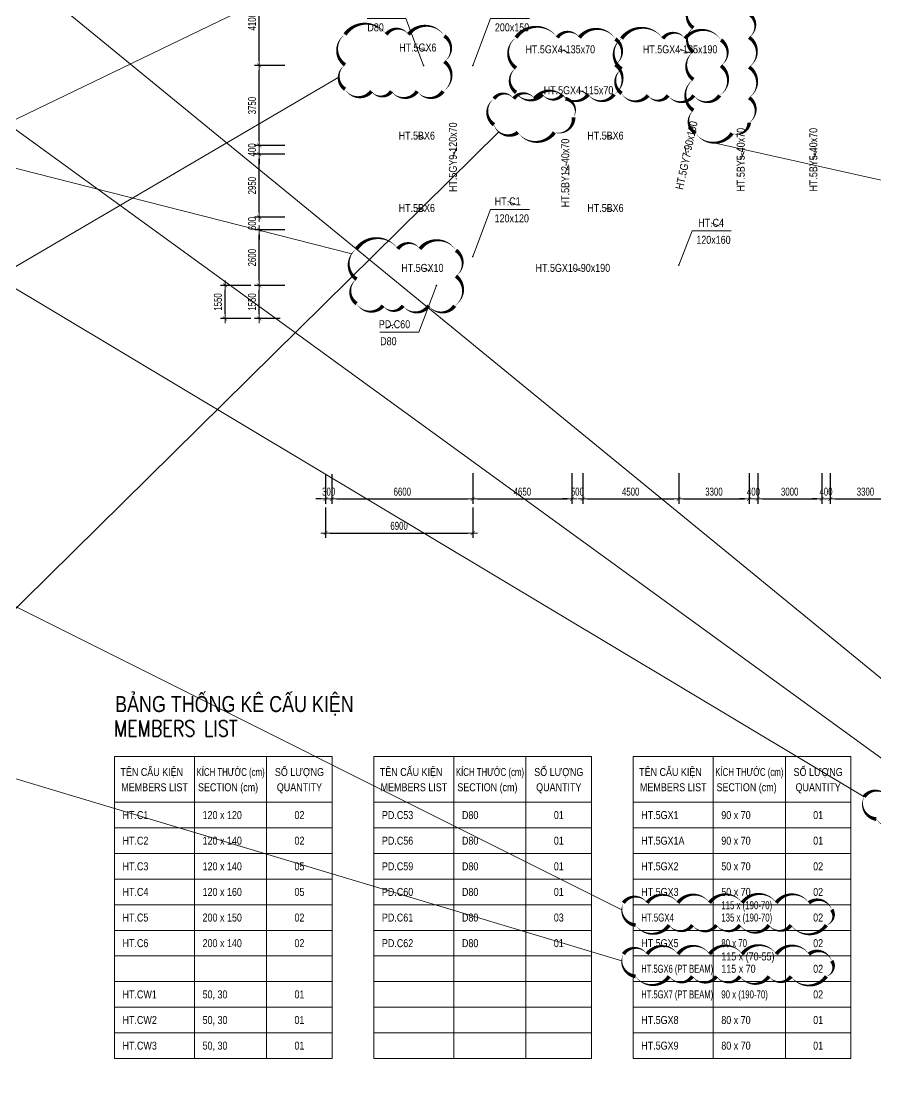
# Model space of a CAD drawing. Header units: millimetres. Extents: x 69552 to 211645, y -30385 to 50684.
# Drawn here: x 109560 to 149568, y -29185 to 21262 of the extents above; entities that cross this region are included whole.
import ezdxf
from ezdxf.enums import TextEntityAlignment as Align

# ---------------------------------------------------------------- set-up
doc = ezdxf.new("R2010")
doc.units = ezdxf.units.MM
doc.layers.get('Defpoints').update_dxf_attribs({"color": 151, "lineweight": 9})
for name, color, linetype, lineweight in [('$0$NDC_S_ANNO', 7, 'Continuous', 20), ('$0$NDC_S_DIM', 1, 'Continuous', 15), ('NDC_S_BEAM NAME', 7, 'Continuous', 9), ('NDC_S_COLUMN NAME', 7, 'Continuous', 9), ('NDC_S_DIM', 1, 'Continuous', 15), ('NDC_S_ENG TITLE', 3, 'Continuous', 20), ('NDC_S_LEADER', 1, 'Continuous', 15), ('NDC_S_VN TEXT', 7, 'Continuous', 20), ('NDC_Table', 3, 'Continuous', 20)]:
    doc.layers.add(name, color=color, linetype=linetype, lineweight=lineweight)
doc.styles.add('$0$ARIAL', font='arial.ttf', dxfattribs={"width": 0.8})
doc.styles.add('$0$NDC_DIM', font='', dxfattribs={"width": 0.75})
doc.styles.add('NDC_DIM', font='', dxfattribs={"width": 0.75})
doc.styles.add('NDC_EN TXT', font='romans.shx', dxfattribs={"width": 0.8})
doc.styles.add('NDC_VIE TXT', font='arial.ttf', dxfattribs={"width": 0.8})
doc.styles.get('$0$NDC_DIM').set_extended_font_data('Dotum')
doc.styles.get('NDC_DIM').set_extended_font_data('Dotum')
doc.dimstyles.new('$0$NDC_dim_iso', dxfattribs={"dimtxt": 2.5, "dimasz": 1, "dimexe": 1.5, "dimexo": 2.5, "dimgap": 1, "dimtad": 1, "dimdec": 0, "dimzin": 0, "dimdsep": 46, "dimtxsty": '$0$NDC_DIM', "dimblk": '$0$DIMMARK', "dimcen": 0.09, "dimdle": 1.2, "dimclrd": 1, "dimclre": 1, "dimclrt": 3, "dimadec": 0, "dimazin": 0, "dimtfac": 1, "dimtdec": 0, "dimtix": 1, "dimtofl": 0, "dimtmove": 0, "dimatfit": 3, "dimfxl": 8, "dimfxlon": 1, "dimtolj": 1, "dimtzin": 0, "dimarcsym": 0})
doc.dimstyles.new('NDC_dim_150', dxfattribs={"dimscale": 150, "dimtxt": 2.5, "dimasz": 1.5, "dimexe": 1.5, "dimexo": 2.5, "dimgap": 1, "dimtad": 1, "dimdec": 0, "dimzin": 0, "dimdsep": 46, "dimtxsty": 'NDC_DIM', "dimblk": 'DIMMARK', "dimcen": 0.09, "dimdle": 1.2, "dimclrd": 1, "dimclre": 1, "dimclrt": 3, "dimadec": 0, "dimazin": 0, "dimtfac": 1, "dimtdec": 0, "dimtix": 1, "dimtofl": 0, "dimtmove": 0, "dimatfit": 3, "dimfxl": 8, "dimfxlon": 1, "dimtolj": 1, "dimtzin": 0, "dimarcsym": 0})
doc.dimstyles.new('NDC_dim_200', dxfattribs={"dimscale": 200, "dimtxt": 2.5, "dimasz": 1.5, "dimexe": 1.5, "dimexo": 2.5, "dimgap": 1, "dimtad": 1, "dimdec": 0, "dimzin": 0, "dimdsep": 46, "dimtxsty": 'NDC_DIM', "dimblk": 'DIMMARK', "dimcen": 0.09, "dimdle": 1.2, "dimclrd": 1, "dimclre": 1, "dimclrt": 3, "dimadec": 0, "dimazin": 0, "dimtfac": 1, "dimtdec": 0, "dimtix": 1, "dimtofl": 0, "dimtmove": 0, "dimatfit": 3, "dimfxl": 6, "dimfxlon": 1, "dimtolj": 1, "dimtzin": 0, "dimarcsym": 0})

# ---------------------------------------------------------------- blocks, each defined once
blk = doc.blocks.new('$0$DIMMARK')
at = {"layer": '$0$NDC_S_DIM', "color": 1}
blk.add_line((-1.5, 0), (1, 0), dxfattribs=at)
at = {"layer": '$0$NDC_S_DIM', "color": 2, "const_width": 0.1}
blk.add_lwpolyline([(-0.42, -0.42), (0.42, 0.42)], dxfattribs=at)
blk = doc.blocks.new('DIMMARK')
at = {"layer": 'NDC_S_DIM', "color": 1}
blk.add_line((-1.5, 0), (1, 0), dxfattribs=at)
at = {"layer": 'NDC_S_DIM', "color": 2, "const_width": 0.1}
blk.add_lwpolyline([(-0.42, -0.42), (0.42, 0.42)], dxfattribs=at)
blk = doc.blocks.new('*D226')
at = {"layer": 'Defpoints', "color": 0, "ltscale": 100, "transparency": 16777216}
for p in [(123800, 438), (130700, 438), (130700, -2700)]:
    blk.add_point(p, dxfattribs=at)
at = {"layer": 'NDC_S_DIM', "color": 1, "lineweight": -2, "ltscale": 100, "transparency": 16777216}
for p, q in [((123800, -1500), (123800, -2925)), ((130700, -1500), (130700, -2925)), ((124025, -2700), (130475, -2700))]:
    blk.add_line(p, q, dxfattribs=at)
at = {"layer": 'NDC_S_DIM', "color": 1, "lineweight": -2, "ltscale": 100, "transparency": 16777216, "xscale": 225, "yscale": 225, "zscale": 225, "rotation": 180}
blk.add_blockref('DIMMARK', (123800, -2700), dxfattribs=at)
at = {"layer": 'NDC_S_DIM', "color": 1, "lineweight": -2, "ltscale": 100, "transparency": 16777216, "xscale": 225, "yscale": 225, "zscale": 225}
blk.add_blockref('DIMMARK', (130700, -2700), dxfattribs=at)
at = {"layer": 'NDC_S_DIM', "color": 3, "ltscale": 100, "transparency": 16777216, "insert": (127250, -2362), "char_height": 375, "attachment_point": 5, "style": 'NDC_DIM'}
blk.add_mtext('\\A1;6900', dxfattribs=at)
blk = doc.blocks.new('*D237')
at = {"layer": 'Defpoints', "color": 0, "ltscale": 100, "transparency": 16777216}
for p in [(123800, 438), (124100, 438), (124100, -1100)]:
    blk.add_point(p, dxfattribs=at)
at = {"layer": 'NDC_S_DIM', "color": 1, "lineweight": -2, "ltscale": 100, "transparency": 16777216}
for p, q in [((123800, 63), (123800, -1325)), ((124100, 63), (124100, -1325)), ((123575, -1100), (123350, -1100)), ((124325, -1100), (124550, -1100))]:
    blk.add_line(p, q, dxfattribs=at)
at = {"layer": 'NDC_S_DIM', "color": 1, "lineweight": -2, "ltscale": 100, "transparency": 16777216, "xscale": 225, "yscale": 225, "zscale": 225}
blk.add_blockref('DIMMARK', (123800, -1100), dxfattribs=at)
at = {"layer": 'NDC_S_DIM', "color": 1, "lineweight": -2, "ltscale": 100, "transparency": 16777216, "xscale": 225, "yscale": 225, "zscale": 225, "rotation": 180}
blk.add_blockref('DIMMARK', (124100, -1100), dxfattribs=at)
at = {"layer": 'NDC_S_DIM', "color": 3, "ltscale": 100, "transparency": 16777216, "insert": (123950, -762), "char_height": 375, "attachment_point": 5, "style": 'NDC_DIM'}
blk.add_mtext('\\A1;300', dxfattribs=at)
blk = doc.blocks.new('*D238')
at = {"layer": 'Defpoints', "color": 0, "ltscale": 100, "transparency": 16777216}
for p in [(124100, 438), (130700, 438), (130700, -1100)]:
    blk.add_point(p, dxfattribs=at)
at = {"layer": 'NDC_S_DIM', "color": 1, "lineweight": -2, "ltscale": 100, "transparency": 16777216}
for p, q in [((124100, 63), (124100, -1325)), ((130700, 63), (130700, -1325)), ((124325, -1100), (130475, -1100))]:
    blk.add_line(p, q, dxfattribs=at)
at = {"layer": 'NDC_S_DIM', "color": 1, "lineweight": -2, "ltscale": 100, "transparency": 16777216, "xscale": 225, "yscale": 225, "zscale": 225, "rotation": 180}
blk.add_blockref('DIMMARK', (124100, -1100), dxfattribs=at)
at = {"layer": 'NDC_S_DIM', "color": 1, "lineweight": -2, "ltscale": 100, "transparency": 16777216, "xscale": 225, "yscale": 225, "zscale": 225}
blk.add_blockref('DIMMARK', (130700, -1100), dxfattribs=at)
at = {"layer": 'NDC_S_DIM', "color": 3, "ltscale": 100, "transparency": 16777216, "insert": (127400, -762), "char_height": 375, "attachment_point": 5, "style": 'NDC_DIM'}
blk.add_mtext('\\A1;6600', dxfattribs=at)
blk = doc.blocks.new('*D239')
at = {"layer": 'Defpoints', "color": 0, "ltscale": 100, "transparency": 16777216}
for p in [(130700, 1155), (135350, 1155), (135350, -1100)]:
    blk.add_point(p, dxfattribs=at)
at = {"layer": 'NDC_S_DIM', "color": 1, "lineweight": -2, "ltscale": 100, "transparency": 16777216}
for p, q in [((130700, 100), (130700, -1325)), ((135350, 100), (135350, -1325)), ((130925, -1100), (135125, -1100))]:
    blk.add_line(p, q, dxfattribs=at)
at = {"layer": 'NDC_S_DIM', "color": 1, "lineweight": -2, "ltscale": 100, "transparency": 16777216, "xscale": 225, "yscale": 225, "zscale": 225, "rotation": 180}
blk.add_blockref('DIMMARK', (130700, -1100), dxfattribs=at)
at = {"layer": 'NDC_S_DIM', "color": 1, "lineweight": -2, "ltscale": 100, "transparency": 16777216, "xscale": 225, "yscale": 225, "zscale": 225}
blk.add_blockref('DIMMARK', (135350, -1100), dxfattribs=at)
at = {"layer": 'NDC_S_DIM', "color": 3, "ltscale": 100, "transparency": 16777216, "insert": (133025, -762), "char_height": 375, "attachment_point": 5, "style": 'NDC_DIM'}
blk.add_mtext('\\A1;4650', dxfattribs=at)
blk = doc.blocks.new('*D240')
at = {"layer": 'Defpoints', "color": 0, "ltscale": 100, "transparency": 16777216}
for p in [(135350, 1155), (135850, 1155), (135850, -1100)]:
    blk.add_point(p, dxfattribs=at)
at = {"layer": 'NDC_S_DIM', "color": 1, "lineweight": -2, "ltscale": 100, "transparency": 16777216}
for p, q in [((135350, 100), (135350, -1325)), ((135850, 100), (135850, -1325)), ((135125, -1100), (134900, -1100)), ((136075, -1100), (136300, -1100))]:
    blk.add_line(p, q, dxfattribs=at)
at = {"layer": 'NDC_S_DIM', "color": 1, "lineweight": -2, "ltscale": 100, "transparency": 16777216, "xscale": 225, "yscale": 225, "zscale": 225}
blk.add_blockref('DIMMARK', (135350, -1100), dxfattribs=at)
at = {"layer": 'NDC_S_DIM', "color": 1, "lineweight": -2, "ltscale": 100, "transparency": 16777216, "xscale": 225, "yscale": 225, "zscale": 225, "rotation": 180}
blk.add_blockref('DIMMARK', (135850, -1100), dxfattribs=at)
at = {"layer": 'NDC_S_DIM', "color": 3, "ltscale": 100, "transparency": 16777216, "insert": (135600, -762), "char_height": 375, "attachment_point": 5, "style": 'NDC_DIM'}
blk.add_mtext('\\A1;500', dxfattribs=at)
blk = doc.blocks.new('*D241')
at = {"layer": 'Defpoints', "color": 0, "ltscale": 100, "transparency": 16777216}
for p in [(135850, 1155), (140350, 1155), (140350, -1100)]:
    blk.add_point(p, dxfattribs=at)
at = {"layer": 'NDC_S_DIM', "color": 1, "lineweight": -2, "ltscale": 100, "transparency": 16777216}
for p, q in [((135850, 100), (135850, -1325)), ((140350, 100), (140350, -1325)), ((136075, -1100), (140125, -1100))]:
    blk.add_line(p, q, dxfattribs=at)
at = {"layer": 'NDC_S_DIM', "color": 1, "lineweight": -2, "ltscale": 100, "transparency": 16777216, "xscale": 225, "yscale": 225, "zscale": 225, "rotation": 180}
blk.add_blockref('DIMMARK', (135850, -1100), dxfattribs=at)
at = {"layer": 'NDC_S_DIM', "color": 1, "lineweight": -2, "ltscale": 100, "transparency": 16777216, "xscale": 225, "yscale": 225, "zscale": 225}
blk.add_blockref('DIMMARK', (140350, -1100), dxfattribs=at)
at = {"layer": 'NDC_S_DIM', "color": 3, "ltscale": 100, "transparency": 16777216, "insert": (138100, -762), "char_height": 375, "attachment_point": 5, "style": 'NDC_DIM'}
blk.add_mtext('\\A1;4500', dxfattribs=at)
blk = doc.blocks.new('*D242')
at = {"layer": 'Defpoints', "color": 0, "ltscale": 100, "transparency": 16777216}
for p in [(140350, 1155), (143650, 1155), (143650, -1100)]:
    blk.add_point(p, dxfattribs=at)
at = {"layer": 'NDC_S_DIM', "color": 1, "lineweight": -2, "ltscale": 100, "transparency": 16777216}
for p, q in [((140350, 100), (140350, -1325)), ((143650, 100), (143650, -1325)), ((140575, -1100), (143425, -1100))]:
    blk.add_line(p, q, dxfattribs=at)
at = {"layer": 'NDC_S_DIM', "color": 1, "lineweight": -2, "ltscale": 100, "transparency": 16777216, "xscale": 225, "yscale": 225, "zscale": 225, "rotation": 180}
blk.add_blockref('DIMMARK', (140350, -1100), dxfattribs=at)
at = {"layer": 'NDC_S_DIM', "color": 1, "lineweight": -2, "ltscale": 100, "transparency": 16777216, "xscale": 225, "yscale": 225, "zscale": 225}
blk.add_blockref('DIMMARK', (143650, -1100), dxfattribs=at)
at = {"layer": 'NDC_S_DIM', "color": 3, "ltscale": 100, "transparency": 16777216, "insert": (142000, -762), "char_height": 375, "attachment_point": 5, "style": 'NDC_DIM'}
blk.add_mtext('\\A1;3300', dxfattribs=at)
blk = doc.blocks.new('*D243')
at = {"layer": 'Defpoints', "color": 0, "ltscale": 100, "transparency": 16777216}
for p in [(143650, 1155), (144050, 1155), (144050, -1100)]:
    blk.add_point(p, dxfattribs=at)
at = {"layer": 'NDC_S_DIM', "color": 1, "lineweight": -2, "ltscale": 100, "transparency": 16777216}
for p, q in [((143650, 100), (143650, -1325)), ((144050, 100), (144050, -1325)), ((143425, -1100), (143200, -1100)), ((144275, -1100), (144500, -1100))]:
    blk.add_line(p, q, dxfattribs=at)
at = {"layer": 'NDC_S_DIM', "color": 1, "lineweight": -2, "ltscale": 100, "transparency": 16777216, "xscale": 225, "yscale": 225, "zscale": 225}
blk.add_blockref('DIMMARK', (143650, -1100), dxfattribs=at)
at = {"layer": 'NDC_S_DIM', "color": 1, "lineweight": -2, "ltscale": 100, "transparency": 16777216, "xscale": 225, "yscale": 225, "zscale": 225, "rotation": 180}
blk.add_blockref('DIMMARK', (144050, -1100), dxfattribs=at)
at = {"layer": 'NDC_S_DIM', "color": 3, "ltscale": 100, "transparency": 16777216, "insert": (143850, -762), "char_height": 375, "attachment_point": 5, "style": 'NDC_DIM'}
blk.add_mtext('\\A1;400', dxfattribs=at)
blk = doc.blocks.new('*D244')
at = {"layer": 'Defpoints', "color": 0, "ltscale": 100, "transparency": 16777216}
for p in [(144050, 1155), (147050, 1155), (147050, -1100)]:
    blk.add_point(p, dxfattribs=at)
at = {"layer": 'NDC_S_DIM', "color": 1, "lineweight": -2, "ltscale": 100, "transparency": 16777216}
for p, q in [((144050, 100), (144050, -1325)), ((147050, 100), (147050, -1325)), ((144275, -1100), (146825, -1100))]:
    blk.add_line(p, q, dxfattribs=at)
at = {"layer": 'NDC_S_DIM', "color": 1, "lineweight": -2, "ltscale": 100, "transparency": 16777216, "xscale": 225, "yscale": 225, "zscale": 225, "rotation": 180}
blk.add_blockref('DIMMARK', (144050, -1100), dxfattribs=at)
at = {"layer": 'NDC_S_DIM', "color": 1, "lineweight": -2, "ltscale": 100, "transparency": 16777216, "xscale": 225, "yscale": 225, "zscale": 225}
blk.add_blockref('DIMMARK', (147050, -1100), dxfattribs=at)
at = {"layer": 'NDC_S_DIM', "color": 3, "ltscale": 100, "transparency": 16777216, "insert": (145550, -762), "char_height": 375, "attachment_point": 5, "style": 'NDC_DIM'}
blk.add_mtext('\\A1;3000', dxfattribs=at)
blk = doc.blocks.new('*D245')
at = {"layer": 'Defpoints', "color": 0, "ltscale": 100, "transparency": 16777216}
for p in [(147050, 1155), (147450, 1155), (147450, -1100)]:
    blk.add_point(p, dxfattribs=at)
at = {"layer": 'NDC_S_DIM', "color": 1, "lineweight": -2, "ltscale": 100, "transparency": 16777216}
for p, q in [((147050, 100), (147050, -1325)), ((147450, 100), (147450, -1325)), ((146825, -1100), (146600, -1100)), ((147675, -1100), (147900, -1100))]:
    blk.add_line(p, q, dxfattribs=at)
at = {"layer": 'NDC_S_DIM', "color": 1, "lineweight": -2, "ltscale": 100, "transparency": 16777216, "xscale": 225, "yscale": 225, "zscale": 225}
blk.add_blockref('DIMMARK', (147050, -1100), dxfattribs=at)
at = {"layer": 'NDC_S_DIM', "color": 1, "lineweight": -2, "ltscale": 100, "transparency": 16777216, "xscale": 225, "yscale": 225, "zscale": 225, "rotation": 180}
blk.add_blockref('DIMMARK', (147450, -1100), dxfattribs=at)
at = {"layer": 'NDC_S_DIM', "color": 3, "ltscale": 100, "transparency": 16777216, "insert": (147250, -762), "char_height": 375, "attachment_point": 5, "style": 'NDC_DIM'}
blk.add_mtext('\\A1;400', dxfattribs=at)
blk = doc.blocks.new('*D246')
at = {"layer": 'Defpoints', "color": 0, "ltscale": 100, "transparency": 16777216}
for p in [(147450, 1155), (150750, 1155), (150750, -1100)]:
    blk.add_point(p, dxfattribs=at)
at = {"layer": 'NDC_S_DIM', "color": 1, "lineweight": -2, "ltscale": 100, "transparency": 16777216}
for p, q in [((147450, 100), (147450, -1325)), ((150750, 100), (150750, -1325)), ((147675, -1100), (150525, -1100))]:
    blk.add_line(p, q, dxfattribs=at)
at = {"layer": 'NDC_S_DIM', "color": 1, "lineweight": -2, "ltscale": 100, "transparency": 16777216, "xscale": 225, "yscale": 225, "zscale": 225, "rotation": 180}
blk.add_blockref('DIMMARK', (147450, -1100), dxfattribs=at)
at = {"layer": 'NDC_S_DIM', "color": 1, "lineweight": -2, "ltscale": 100, "transparency": 16777216, "xscale": 225, "yscale": 225, "zscale": 225}
blk.add_blockref('DIMMARK', (150750, -1100), dxfattribs=at)
at = {"layer": 'NDC_S_DIM', "color": 3, "ltscale": 100, "transparency": 16777216, "insert": (149100, -762), "char_height": 375, "attachment_point": 5, "style": 'NDC_DIM'}
blk.add_mtext('\\A1;3300', dxfattribs=at)
blk = doc.blocks.new('*D267')
at = {"layer": 'Defpoints', "color": 0, "ltscale": 100, "transparency": 16777216}
for p in [(119100, 8900), (122056, 8900), (122056, 7350)]:
    blk.add_point(p, dxfattribs=at)
at = {"layer": 'NDC_S_DIM', "color": 1, "lineweight": -2, "ltscale": 100, "transparency": 16777216}
for p, q in [((120300, 8900), (118875, 8900)), ((119100, 7575), (119100, 8675)), ((120300, 7350), (118875, 7350))]:
    blk.add_line(p, q, dxfattribs=at)
at = {"layer": 'NDC_S_DIM', "color": 1, "lineweight": -2, "ltscale": 100, "transparency": 16777216, "xscale": 225, "yscale": 225, "zscale": 225}
for p, rotation in [((119100, 8900), 90), ((119100, 7350), 270)]:
    blk.add_blockref('DIMMARK', p, dxfattribs=dict(at, rotation=rotation))
at = {"layer": 'NDC_S_DIM', "color": 3, "ltscale": 100, "transparency": 16777216, "insert": (118762, 8125), "char_height": 375, "attachment_point": 5, "rotation": 90, "style": 'NDC_DIM'}
blk.add_mtext('\\A1;1550', dxfattribs=at)
blk = doc.blocks.new('*D268')
at = {"layer": 'Defpoints', "color": 0, "ltscale": 100, "transparency": 16777216}
for p in [(120700, 8900), (122056, 8900), (122056, 7350)]:
    blk.add_point(p, dxfattribs=at)
at = {"layer": 'NDC_S_DIM', "color": 1, "lineweight": -2, "ltscale": 100, "transparency": 16777216}
for p, q in [((121681, 8900), (120475, 8900)), ((120700, 7575), (120700, 8675)), ((121681, 7350), (120475, 7350))]:
    blk.add_line(p, q, dxfattribs=at)
at = {"layer": 'NDC_S_DIM', "color": 1, "lineweight": -2, "ltscale": 100, "transparency": 16777216, "xscale": 225, "yscale": 225, "zscale": 225}
for p, rotation in [((120700, 8900), 90), ((120700, 7350), 270)]:
    blk.add_blockref('DIMMARK', p, dxfattribs=dict(at, rotation=rotation))
at = {"layer": 'NDC_S_DIM', "color": 3, "ltscale": 100, "transparency": 16777216, "insert": (120362, 8125), "char_height": 375, "attachment_point": 5, "rotation": 90, "style": 'NDC_DIM'}
blk.add_mtext('\\A1;1550', dxfattribs=at)
blk = doc.blocks.new('*D269')
at = {"layer": 'Defpoints', "color": 0, "ltscale": 100, "transparency": 16777216}
for p in [(120700, 11500), (124000, 11500), (124000, 8900)]:
    blk.add_point(p, dxfattribs=at)
at = {"layer": 'NDC_S_DIM', "color": 1, "lineweight": -2, "ltscale": 100, "transparency": 16777216}
for p, q in [((121900, 11500), (120475, 11500)), ((120700, 9125), (120700, 11275)), ((121900, 8900), (120475, 8900))]:
    blk.add_line(p, q, dxfattribs=at)
at = {"layer": 'NDC_S_DIM', "color": 1, "lineweight": -2, "ltscale": 100, "transparency": 16777216, "xscale": 225, "yscale": 225, "zscale": 225}
for p, rotation in [((120700, 11500), 90), ((120700, 8900), 270)]:
    blk.add_blockref('DIMMARK', p, dxfattribs=dict(at, rotation=rotation))
at = {"layer": 'NDC_S_DIM', "color": 3, "ltscale": 100, "transparency": 16777216, "insert": (120362, 10200), "char_height": 375, "attachment_point": 5, "rotation": 90, "style": 'NDC_DIM'}
blk.add_mtext('\\A1;2600', dxfattribs=at)
blk = doc.blocks.new('*D270')
at = {"layer": 'Defpoints', "color": 0, "ltscale": 100, "transparency": 16777216}
for p in [(120700, 12100), (124000, 12100), (124000, 11500)]:
    blk.add_point(p, dxfattribs=at)
at = {"layer": 'NDC_S_DIM', "color": 1, "lineweight": -2, "ltscale": 100, "transparency": 16777216}
for p, q in [((120700, 12325), (120700, 12550)), ((121900, 12100), (120475, 12100)), ((121900, 11500), (120475, 11500)), ((120700, 11275), (120700, 11050))]:
    blk.add_line(p, q, dxfattribs=at)
at = {"layer": 'NDC_S_DIM', "color": 1, "lineweight": -2, "ltscale": 100, "transparency": 16777216, "xscale": 225, "yscale": 225, "zscale": 225}
for p, rotation in [((120700, 12100), 270), ((120700, 11500), 90)]:
    blk.add_blockref('DIMMARK', p, dxfattribs=dict(at, rotation=rotation))
at = {"layer": 'NDC_S_DIM', "color": 3, "ltscale": 100, "transparency": 16777216, "insert": (120362, 11800), "char_height": 375, "attachment_point": 5, "rotation": 90, "style": 'NDC_DIM'}
blk.add_mtext('\\A1;600', dxfattribs=at)
blk = doc.blocks.new('*D271')
at = {"layer": 'Defpoints', "color": 0, "ltscale": 100, "transparency": 16777216}
for p in [(120700, 15050), (124000, 15050), (124000, 12100)]:
    blk.add_point(p, dxfattribs=at)
at = {"layer": 'NDC_S_DIM', "color": 1, "lineweight": -2, "ltscale": 100, "transparency": 16777216}
for p, q in [((121900, 15050), (120475, 15050)), ((120700, 12325), (120700, 14825)), ((121900, 12100), (120475, 12100))]:
    blk.add_line(p, q, dxfattribs=at)
at = {"layer": 'NDC_S_DIM', "color": 1, "lineweight": -2, "ltscale": 100, "transparency": 16777216, "xscale": 225, "yscale": 225, "zscale": 225}
for p, rotation in [((120700, 15050), 90), ((120700, 12100), 270)]:
    blk.add_blockref('DIMMARK', p, dxfattribs=dict(at, rotation=rotation))
at = {"layer": 'NDC_S_DIM', "color": 3, "ltscale": 100, "transparency": 16777216, "insert": (120362, 13575), "char_height": 375, "attachment_point": 5, "rotation": 90, "style": 'NDC_DIM'}
blk.add_mtext('\\A1;2950', dxfattribs=at)
blk = doc.blocks.new('*D272')
at = {"layer": 'Defpoints', "color": 0, "ltscale": 100, "transparency": 16777216}
for p in [(120700, 15450), (124000, 15450), (124000, 15050)]:
    blk.add_point(p, dxfattribs=at)
at = {"layer": 'NDC_S_DIM', "color": 1, "lineweight": -2, "ltscale": 100, "transparency": 16777216}
for p, q in [((120700, 15675), (120700, 15900)), ((121900, 15450), (120475, 15450)), ((121900, 15050), (120475, 15050)), ((120700, 14825), (120700, 14600))]:
    blk.add_line(p, q, dxfattribs=at)
at = {"layer": 'NDC_S_DIM', "color": 1, "lineweight": -2, "ltscale": 100, "transparency": 16777216, "xscale": 225, "yscale": 225, "zscale": 225}
for p, rotation in [((120700, 15450), 270), ((120700, 15050), 90)]:
    blk.add_blockref('DIMMARK', p, dxfattribs=dict(at, rotation=rotation))
at = {"layer": 'NDC_S_DIM', "color": 3, "ltscale": 100, "transparency": 16777216, "insert": (120362, 15250), "char_height": 375, "attachment_point": 5, "rotation": 90, "style": 'NDC_DIM'}
blk.add_mtext('\\A1;400', dxfattribs=at)
blk = doc.blocks.new('*D273')
at = {"layer": 'Defpoints', "color": 0, "ltscale": 100, "transparency": 16777216}
for p in [(120700, 19200), (124000, 19200), (124000, 15450)]:
    blk.add_point(p, dxfattribs=at)
at = {"layer": 'NDC_S_DIM', "color": 1, "lineweight": -2, "ltscale": 100, "transparency": 16777216}
for p, q in [((121900, 19200), (120475, 19200)), ((120700, 15675), (120700, 18975)), ((121900, 15450), (120475, 15450))]:
    blk.add_line(p, q, dxfattribs=at)
at = {"layer": 'NDC_S_DIM', "color": 1, "lineweight": -2, "ltscale": 100, "transparency": 16777216, "xscale": 225, "yscale": 225, "zscale": 225}
for p, rotation in [((120700, 19200), 90), ((120700, 15450), 270)]:
    blk.add_blockref('DIMMARK', p, dxfattribs=dict(at, rotation=rotation))
at = {"layer": 'NDC_S_DIM', "color": 3, "ltscale": 100, "transparency": 16777216, "insert": (120362, 17325), "char_height": 375, "attachment_point": 5, "rotation": 90, "style": 'NDC_DIM'}
blk.add_mtext('\\A1;3750', dxfattribs=at)
blk = doc.blocks.new('*D274')
at = {"layer": 'Defpoints', "color": 0, "ltscale": 100, "transparency": 16777216}
for p in [(120700, 23300), (124000, 23300), (124000, 19200)]:
    blk.add_point(p, dxfattribs=at)
at = {"layer": 'NDC_S_DIM', "color": 1, "lineweight": -2, "ltscale": 100, "transparency": 16777216}
for p, q in [((121900, 23300), (120475, 23300)), ((120700, 19425), (120700, 23075)), ((121900, 19200), (120475, 19200))]:
    blk.add_line(p, q, dxfattribs=at)
at = {"layer": 'NDC_S_DIM', "color": 1, "lineweight": -2, "ltscale": 100, "transparency": 16777216, "xscale": 225, "yscale": 225, "zscale": 225}
for p, rotation in [((120700, 23300), 90), ((120700, 19200), 270)]:
    blk.add_blockref('DIMMARK', p, dxfattribs=dict(at, rotation=rotation))
at = {"layer": 'NDC_S_DIM', "color": 3, "ltscale": 100, "transparency": 16777216, "insert": (120362, 21250), "char_height": 375, "attachment_point": 5, "rotation": 90, "style": 'NDC_DIM'}
blk.add_mtext('\\A1;4100', dxfattribs=at)
blk = doc.blocks.new('*U225')
at = {"layer": '$0$NDC_S_ANNO', "ltscale": 0.8, "style": '$0$ARIAL', "width": 0.8, "flags": 1}
blk.add_attdef('CHU_THICH', text='', height=2.5, dxfattribs=at).set_placement((0, 0), align=Align.MIDDLE_CENTER)
at = {"layer": '$0$NDC_S_ANNO', "ltscale": 0.8, "style": '$0$ARIAL', "width": 0.8}
blk.add_attdef('TEN', text='', height=2.5, dxfattribs=at).set_placement((-2.58, 1.03), align=Align.MIDDLE_CENTER)
at = {"layer": 'Defpoints'}
blk.add_leader([(0, 0), (-2.58, 1.03)], dimstyle='$0$NDC_dim_iso', override={"dimgap": 0.625, "dimtad": 0}, dxfattribs=at)
blk = doc.blocks.new('Name col F6-F8')
at = {"layer": 'NDC_S_COLUMN NAME'}
ref = blk.add_blockref('*U225', (-2186, 36131), dxfattribs=dict(at, xscale=-150, yscale=150, zscale=150))
ref.add_attrib('TEN', 'PD.C61', dxfattribs={"layer": '$0$NDC_S_ANNO', "ltscale": 0.8, "height": 375, "style": '$0$ARIAL', "width": 0.8}).set_placement((-1816, 36285), align=Align.MIDDLE_CENTER)
ref = blk.add_blockref('*U225', (7464, 36131), dxfattribs=dict(at, xscale=-150, yscale=150, zscale=150))
ref.add_attrib('TEN', 'PD.C61', dxfattribs={"layer": '$0$NDC_S_ANNO', "ltscale": 0.8, "height": 375, "style": '$0$ARIAL', "width": 0.8}).set_placement((7834, 36285), align=Align.MIDDLE_CENTER)
ref = blk.add_blockref('*U225', (17864, 35601), dxfattribs=dict(at, xscale=-150, yscale=150, zscale=150))
ref.add_attrib('TEN', 'PD.C61', dxfattribs={"layer": '$0$NDC_S_ANNO', "ltscale": 0.8, "height": 375, "style": '$0$ARIAL', "width": 0.8}).set_placement((18234, 35755), align=Align.MIDDLE_CENTER)
ref = blk.add_blockref('*U225', (28264, 33994), dxfattribs=dict(at, xscale=-150, yscale=150, zscale=150))
ref.add_attrib('TEN', 'PD.C62', dxfattribs={"layer": '$0$NDC_S_ANNO', "ltscale": 0.8, "height": 375, "style": '$0$ARIAL', "width": 0.8}).set_placement((28634, 34148), align=Align.MIDDLE_CENTER)
ref = blk.add_blockref('*U225', (-3886, 32031), dxfattribs=dict(at, xscale=-150, yscale=150, zscale=150))
ref.add_attrib('TEN', 'PD.C53', dxfattribs={"layer": '$0$NDC_S_ANNO', "ltscale": 0.8, "height": 375, "style": '$0$ARIAL', "width": 0.8}).set_placement((-3516, 32185), align=Align.MIDDLE_CENTER)
at = {"layer": 'NDC_S_COLUMN NAME', "xscale": 150, "yscale": 150, "zscale": 150}
for p, values in [((11702, 27267), {'TEN': 'HT.C3'}), ((22056, 27267), {'TEN': 'HT.C3'}), ((32489, 27267), {'TEN': 'HT.C3'}), ((42867, 27267), {'TEN': 'HT.C3'}), ((50009, 27267), {'TEN': 'HT.C3'}), ((2162, 26617), {'TEN': 'HT.C1'}), ((63645, 26176), {'TEN': 'HT.C2'}), ((2158, 21731), {'TEN': 'HT.C5'}), ((63642, 21290), {'TEN': 'HT.C6'}), ((2196, 12731), {'TEN': 'HT.C5'}), ((63679, 12290), {'TEN': 'HT.C6'}), ((2174, 3784), {'TEN': 'HT.C1'}), ((63658, 3343), {'TEN': 'HT.C2'}), ((11702, 2778), {'TEN': 'HT.C4'}), ((22056, 2778), {'TEN': 'HT.C4'}), ((32489, 2778), {'TEN': 'HT.C4'}), ((42867, 2778), {'TEN': 'HT.C4'}), ((50009, 2778), {'TEN': 'HT.C4'})]:
    blk.add_blockref('*U225', p, dxfattribs=at).add_auto_attribs(values)
at = {"layer": 'NDC_S_COLUMN NAME'}
ref = blk.add_blockref('*U225', (-4486, 21731), dxfattribs=dict(at, xscale=-150, yscale=150, zscale=150))
ref.add_attrib('TEN', 'PD.C56', dxfattribs={"layer": '$0$NDC_S_ANNO', "ltscale": 0.8, "height": 375, "style": '$0$ARIAL', "width": 0.8}).set_placement((-4116, 21885), align=Align.MIDDLE_CENTER)
ref = blk.add_blockref('*U225', (-4486, 12731), dxfattribs=dict(at, xscale=-150, yscale=150, zscale=150))
ref.add_attrib('TEN', 'PD.C59', dxfattribs={"layer": '$0$NDC_S_ANNO', "ltscale": 0.8, "height": 375, "style": '$0$ARIAL', "width": 0.8}).set_placement((-4116, 12885), align=Align.MIDDLE_CENTER)
ref = blk.add_blockref('*U225', (-3886, -1972), dxfattribs=dict(at, xscale=-150, yscale=150, zscale=150))
ref.add_attrib('TEN', 'PD.C60', dxfattribs={"layer": '$0$NDC_S_ANNO', "ltscale": 0.8, "height": 375, "style": '$0$ARIAL', "width": 0.8}).set_placement((-3516, -1818), align=Align.MIDDLE_CENTER)
at = {"layer": 'NDC_S_COLUMN NAME', "style": 'NDC_VIE TXT', "width": 0.8}
for s, p in [('D80', (-2487, 35301)), ('D80', (7163, 35301)), ('D80', (17563, 34771)), ('D80', (27963, 33164)), ('D80', (-4187, 31201)), ('120x140', (10625, 26437)), ('120x140', (21025, 26437)), ('120x140', (31425, 26437)), ('120x140', (41825, 26437)), ('120x140', (48991, 26437)), ('120x120', (1176, 25787)), ('120x140', (62660, 25428)), ('D80', (-4787, 20901)), ('200x150', (1187, 20901)), ('200x140', (62671, 20530)), ('D80', (-4787, 11901)), ('200x150', (1187, 11901)), ('200x140', (62671, 11530)), ('120x120', (1175, 2955)), ('120x140', (62659, 2513)), ('120x160', (10625, 1949)), ('120x160', (21025, 1949)), ('120x160', (31425, 1949)), ('120x160', (41825, 1949)), ('120x160', (48991, 1949)), ('D80', (-4187, -2801))]:
    blk.add_text(s, height=375, dxfattribs=at).set_placement(p)
at = {"layer": 'NDC_S_LEADER', "ltscale": 100}
for points in [[(150, 33700), (-681, 35908), (-2504, 35908)], [(9800, 33700), (8969, 35908), (7146, 35908)], [(20200, 33170), (19369, 35378), (17546, 35378)], [(30600, 31563), (29769, 33771), (27946, 33771)], [(-1550, 29600), (-2381, 31808), (-4204, 31808)], [(9800, 28650), (10431, 27044), (12254, 27044)], [(20200, 28650), (20831, 27044), (22654, 27044)], [(30600, 28650), (31231, 27044), (33054, 27044)], [(41000, 28650), (41631, 27044), (43454, 27044)], [(51400, 28650), (50769, 27044), (48946, 27044)], [(150, 28028), (981, 26394), (2804, 26394)], [(61050, 28028), (62215, 25953), (64288, 25953)], [(-2150, 19300), (-2981, 21508), (-4804, 21508)], [(150, 19300), (981, 21508), (2804, 21508)], [(61050, 19300), (62215, 21067), (64288, 21067)], [(-2150, 10300), (-2981, 12508), (-4804, 12508)], [(150, 10300), (981, 12508), (2804, 12508)], [(61050, 10300), (62215, 12067), (64288, 12067)], [(150, 1353), (981, 3562), (2804, 3562)], [(61050, 1353), (62215, 3120), (64288, 3120)], [(9800, 950), (10431, 2556), (12254, 2556)], [(20200, 950), (20831, 2556), (22654, 2556)], [(30600, 950), (31231, 2556), (33054, 2556)], [(41000, 950), (41631, 2556), (43454, 2556)], [(51400, 950), (50769, 2556), (48946, 2556)], [(-1550, 0), (-2381, -2194), (-4204, -2194)]]:
    blk.add_leader(points, dimstyle='NDC_dim_200', override={"dimgap": 1, "dimtad": 0, "dimldrblk": 'DotSmall'}, dxfattribs=at)

msp = doc.modelspace()

# ---------------------------------------------------------------- linework, layer by layer
at = {"layer": 'NDC_S_DIM', "ltscale": 100}
for p, q in [((95532.1, 34933.5), (162240.4, -19667.7)), ((86053, 5460.3), (132500, 27896.4)), ((161574.6, -21774.5), (94713, 26775.8)), ((124420.1, 18660.8), (82226.8, -6072)), ((149036.8, -15054), (92888.7, 18551.1)), ((92888.7, 18551.1), (125030.9, 10378.8)), ((131917.6, 16094.1), (86016.2, -29184.7)), ((141998.9, 15582.6), (209270, 492.5)), ((137683.1, -20342.6), (86053, 5460.3)), ((82226.8, -6072), (137683.1, -22742.6))]:
    msp.add_line(p, q, dxfattribs=at)
at = {"layer": 'NDC_S_DIM'}
for points in [[(141036.9, 28753.8, 0, 178.3, 0.5205671), (141036.9, 27301.4, 0, 178.3, 0.5205671), (141036.9, 25991.8, 0, 178.3, 0.5205671), (141036.9, 24283, 0, 178.3, 0.5205671), (141036.9, 23060.8, 0, 178.3, 0.5205671), (141036.9, 22151.6, 0, 178.3, 0.5205671), (141036.9, 20966.9, 0, 178.3, 0.5205671), (141036.9, 19836.2, 0, 178.3, 0.5205671), (141036.9, 18545.4, 0, 178.3, 0.5205671), (141036.9, 17097.6, 0, 178.3, 0.5205671), (141146.6, 16026.3, 0, 178.3, 0.5205671), (142851.2, 16026.3, 0, 178.3, 0.5205671), (143650, 16521.7, 0, 178.3, 0.5205671), (143650, 17694.8, 0, 178.3, 0.5205671), (143650, 19130.4, 0, 178.3, 0.5205671), (143650, 20520.9, 0, 178.3, 0.5205671), (143650, 21619.1, 0, 178.3, 0.5205671), (143650, 22597.8, 0, 178.3, 0.5205671), (143650, 23511.4, 0, 178.3, 0.5205671), (143650, 24987.3, 0, 178.3, 0.5205671), (143650, 25941.7, 0, 178.3, 0.5205671), (143650, 27524.9, 0, 178.3, 0.5205671), (143371.7, 28753.8, 0, 178.3, 0.5205671), (141850.8, 28753.8, 0, 178.3, 0.5205671)], [(124717.4, 20657.4, 0, 178.3, 0.5205671), (124717.4, 19231.8, 0, 178.3, 0.5205671), (124717.4, 18089.7, 0, 178.3, 0.5205671), (125955.6, 17994.5, 0, 178.3, 0.5205671), (126891.6, 17994.5, 0, 178.3, 0.5205671), (128099.1, 17994.5, 0, 178.3, 0.5205671), (129311, 17994.5, 0, 178.3, 0.5205671), (129372, 19384.9, 0, 178.3, 0.5205671), (129372, 20587.6, 0, 178.3, 0.5205671), (127685.8, 20657.4, 0, 178.3, 0.5205671), (126648.3, 20657.4, 0, 178.3, 0.5205671)], [(132729.8, 20512, 0, 178.3, 0.5205671), (132729.8, 19086.5, 0, 178.3, 0.5205671), (132729.8, 17944.3, 0, 178.3, 0.5205671), (133968, 17849.1, 0, 178.3, 0.5205671), (134904, 17849.1, 0, 178.3, 0.5205671), (136111.5, 17849.1, 0, 178.3, 0.5205671), (137323.4, 17849.1, 0, 178.3, 0.5205671), (137384.4, 19239.6, 0, 178.3, 0.5205671), (137384.4, 20442.2, 0, 178.3, 0.5205671), (135698.2, 20512, 0, 178.3, 0.5205671), (134660.7, 20512, 0, 178.3, 0.5205671)], [(137675.2, 20464.5, 0, 178.3, 0.5205671), (137675.2, 19038.9, 0, 178.3, 0.5205671), (137675.2, 17896.8, 0, 178.3, 0.5205671), (138913.4, 17801.6, 0, 178.3, 0.5205671), (139849.4, 17801.6, 0, 178.3, 0.5205671), (141056.9, 17801.6, 0, 178.3, 0.5205671), (142268.8, 17801.6, 0, 178.3, 0.5205671), (142329.8, 19192, 0, 178.3, 0.5205671), (142329.8, 20394.7, 0, 178.3, 0.5205671), (140643.6, 20464.5, 0, 178.3, 0.5205671), (139606.1, 20464.5, 0, 178.3, 0.5205671)], [(131696.9, 17647.4, 0, 178.3, 0.5205671), (131696.9, 16430, 0, 178.3, 0.5205671), (132815, 16067.5, 0, 178.3, 0.5205671), (134524.4, 16067.5, 0, 178.3, 0.5205671), (135423.5, 16778.7, 0, 178.3, 0.5205671), (135042.8, 17647.4, 0, 178.3, 0.5205671), (133599.7, 17647.4, 0, 178.3, 0.5205671), (132620.2, 17647.4, 0, 178.3, 0.5205671)], [(125258.4, 10612.9, 0, 178.3, 0.5205671), (125258.4, 9187.4, 0, 178.3, 0.5205671), (125258.4, 8045.2, 0, 178.3, 0.5205671), (126496.6, 7950, 0, 178.3, 0.5205671), (127432.6, 7950, 0, 178.3, 0.5205671), (128640.1, 7950, 0, 178.3, 0.5205671), (129852, 7950, 0, 178.3, 0.5205671), (129913, 9340.5, 0, 178.3, 0.5205671), (129913, 10543.1, 0, 178.3, 0.5205671), (128226.8, 10612.9, 0, 178.3, 0.5205671), (127189.3, 10612.9, 0, 178.3, 0.5205671)], [(149036.8, -15054, 0, 178.3, 0.5205671), (149607.1, -16097.5, 0, 178.3, 0.5205671), (151179.3, -16097.5, 0, 178.3, 0.5205671), (152271.1, -16097.5, 0, 178.3, 0.5205671), (153396.5, -16097.5, 0, 178.3, 0.5205671), (154496.3, -16097.5, 0, 178.3, 0.5205671), (155855.9, -16097.5, 0, 178.3, 0.5205671), (156889.7, -16097.5, 0, 178.3, 0.5205671), (158544.1, -16097.5, 0, 178.3, 0.5205671), (158795.3, -15377.8, 0, 178.3, 0.5205671), (157727.1, -15054, 0, 178.3, 0.5205671), (156199.7, -15054, 0, 178.3, 0.5205671), (154600.8, -15054, 0, 178.3, 0.5205671), (153072.3, -15054, 0, 178.3, 0.5205671), (151592.9, -15054, 0, 178.3, 0.5205671), (150147.1, -15054, 0, 178.3, 0.5205671)], [(137758.4, -20020.6, 0, 178.3, 0.5205671), (138328.7, -21064, 0, 178.3, 0.5205671), (139900.9, -21064, 0, 178.3, 0.5205671), (140992.7, -21064, 0, 178.3, 0.5205671), (142118.1, -21064, 0, 178.3, 0.5205671), (143217.9, -21064, 0, 178.3, 0.5205671), (144577.5, -21064, 0, 178.3, 0.5205671), (145611.3, -21064, 0, 178.3, 0.5205671), (147265.7, -21064, 0, 178.3, 0.5205671), (147516.9, -20344.3, 0, 178.3, 0.5205671), (146448.6, -20020.6, 0, 178.3, 0.5205671), (144921.2, -20020.6, 0, 178.3, 0.5205671), (143322.4, -20020.6, 0, 178.3, 0.5205671), (141793.8, -20020.6, 0, 178.3, 0.5205671), (140314.5, -20020.6, 0, 178.3, 0.5205671), (138868.6, -20020.6, 0, 178.3, 0.5205671)], [(137758.4, -22420.6, 0, 178.3, 0.5205671), (138328.7, -23464, 0, 178.3, 0.5205671), (139900.9, -23464, 0, 178.3, 0.5205671), (140992.7, -23464, 0, 178.3, 0.5205671), (142118.1, -23464, 0, 178.3, 0.5205671), (143217.9, -23464, 0, 178.3, 0.5205671), (144577.5, -23464, 0, 178.3, 0.5205671), (145611.3, -23464, 0, 178.3, 0.5205671), (147265.7, -23464, 0, 178.3, 0.5205671), (147516.9, -22744.3, 0, 178.3, 0.5205671), (146448.6, -22420.6, 0, 178.3, 0.5205671), (144921.2, -22420.6, 0, 178.3, 0.5205671), (143322.4, -22420.6, 0, 178.3, 0.5205671), (141793.8, -22420.6, 0, 178.3, 0.5205671), (140314.5, -22420.6, 0, 178.3, 0.5205671), (138868.6, -22420.6, 0, 178.3, 0.5205671)]]:
    msp.add_lwpolyline(points, format="xyseb", close=True, dxfattribs=at)
at = {"layer": 'NDC_Table'}
for p, q in [((113918.3, -13165.8), (113918.3, -27310)), ((113918.3, -13165.8), (124118.3, -13165.8)), ((117668.3, -13165.8), (117668.3, -27310)), ((121043.3, -13165.8), (121043.3, -27310)), ((124118.3, -13165.8), (124118.3, -27310)), ((126069.3, -13165.8), (126069.3, -27310)), ((126069.3, -13165.8), (136269.3, -13165.8)), ((129819.3, -13165.8), (129819.3, -27310)), ((133194.3, -13165.8), (133194.3, -27310)), ((136269.3, -13165.8), (136269.3, -27310)), ((138220.3, -13165.8), (138220.3, -27310)), ((138220.3, -13165.8), (148420.3, -13165.8)), ((141970.3, -13165.8), (141970.3, -27310)), ((145345.3, -13165.8), (145345.3, -27310)), ((148420.3, -13165.8), (148420.3, -27310)), ((113918.3, -15310), (124118.3, -15310)), ((126069.3, -15310), (136269.3, -15310)), ((138220.3, -15310), (148420.3, -15310)), ((113918.3, -16510), (124118.3, -16510)), ((126069.3, -16510), (136269.3, -16510)), ((138220.3, -16510), (148420.3, -16510)), ((113918.3, -17710), (124118.3, -17710)), ((126069.3, -17710), (136269.3, -17710)), ((138220.3, -17710), (148420.3, -17710)), ((113918.3, -18910), (124118.3, -18910)), ((126069.3, -18910), (136269.3, -18910)), ((138220.3, -18910), (148420.3, -18910)), ((113918.3, -20110), (124118.3, -20110)), ((126069.3, -20110), (136269.3, -20110)), ((138220.3, -20110), (148420.3, -20110)), ((113918.3, -21310), (124118.3, -21310)), ((126069.3, -21310), (136269.3, -21310)), ((138220.3, -21310), (148420.3, -21310)), ((113918.3, -22510), (124118.3, -22510)), ((126069.3, -22510), (136269.3, -22510)), ((138220.3, -22510), (148420.3, -22510)), ((113918.3, -23710), (124118.3, -23710)), ((126069.3, -23710), (136269.3, -23710)), ((138220.3, -23710), (148420.3, -23710)), ((113918.3, -24910), (124118.3, -24910)), ((126069.3, -24910), (136269.3, -24910)), ((138220.3, -24910), (148420.3, -24910)), ((113918.3, -26110), (124118.3, -26110)), ((126069.3, -26110), (136269.3, -26110)), ((138220.3, -26110), (148420.3, -26110)), ((113918.3, -27310), (124118.3, -27310)), ((126069.3, -27310), (136269.3, -27310)), ((138220.3, -27310), (148420.3, -27310))]:
    msp.add_line(p, q, dxfattribs=at)

# ---------------------------------------------------------------- block references
at = {"layer": 'NDC_S_BEAM NAME', "xscale": 150, "yscale": 150, "zscale": 150}
for p, values in [((128511.9, 19889.1), {'TEN': 'HT.5GX6'}), ((140803.1, 19806), {'TEN': 'HT.5GX4-135x190'}), ((136042.4, 17889.3), {'TEN': 'HT.5GX4-115x70'}), ((128466, 15763.4), {'TEN': 'HT.5BX6'}), ((137303.6, 15763.4), {'TEN': 'HT.5BX6'}), ((128466, 12373.4), {'TEN': 'HT.5BX6'}), ((137303.6, 12373.4), {'TEN': 'HT.5BX6'}), ((128728.4, 9567.2), {'TEN': 'HT.5GX10'}), ((135777.4, 9567.2), {'TEN': 'HT.5GX10-90x190'})]:
    msp.add_blockref('*U225', p, dxfattribs=at).add_auto_attribs(values)
at = {"layer": 'NDC_S_BEAM NAME', "color": 1, "xscale": 150, "yscale": 150, "zscale": 150}
msp.add_blockref('*U225', (135186.6, 19806), dxfattribs=at).add_auto_attribs({'TEN': 'HT.5GX4-135x70'})
at = {"layer": 'NDC_S_BEAM NAME', "xscale": 150, "yscale": 150, "zscale": 150, "rotation": 90}
for p, values in [((129923.9, 15293), {'TEN': 'HT.5GY9-120x70'}), ((143410.6, 15175.2), {'TEN': 'HT.5BY5-40x70'}), ((146810.6, 15175.2), {'TEN': 'HT.5BY5-40x70'}), ((135188.6, 14554), {'TEN': 'HT.5BY12-40x70'})]:
    msp.add_blockref('*U225', p, dxfattribs=at).add_auto_attribs(values)
at = {"layer": 'NDC_S_BEAM NAME'}
ref = msp.add_blockref('*U225', (140644.4, 15406.7), dxfattribs=dict(at, xscale=-150, yscale=150, zscale=150, rotation=257.7995312729005))
ref.add_attrib('TEN', 'HT.5GY7-90x190', dxfattribs={"layer": '$0$NDC_S_ANNO', "ltscale": 0.8, "height": 375, "rotation": 77.79953, "style": '$0$ARIAL', "width": 0.8}).set_placement((140713.2, 14996.2), align=Align.MIDDLE_CENTER)
at = {"layer": 'NDC_S_VN TEXT'}
msp.add_blockref('Name col F6-F8', (130550, 8900), dxfattribs=at)

# ---------------------------------------------------------------- texts
at = {"layer": 'NDC_S_ENG TITLE', "style": 'NDC_EN TXT', "width": 0.8}
msp.add_text('MEMBERS LIST', height=750, dxfattribs=at).set_placement((113896.4, -12225.5))
at = {"layer": 'NDC_S_VN TEXT', "style": 'NDC_VIE TXT', "width": 0.8}
msp.add_text('BẢNG THỐNG KÊ CẤU KIỆN', height=750, dxfattribs=at).set_placement((113946.6, -10334.4), align=Align.TOP_LEFT)
at = {"layer": 'NDC_S_VN TEXT', "style": 'NDC_VIE TXT'}
for s, width, p in [('TÊN CẤU KIỆN', 0.8, (115662, -13893.7)), ('KÍCH THƯỚC (cm)', 0.7, (119355.8, -13893.7)), ('SỐ LƯỢNG', 0.8, (122580.8, -13893.7)), ('TÊN CẤU KIỆN', 0.8, (127813, -13893.7)), ('KÍCH THƯỚC (cm)', 0.7, (131506.8, -13893.7)), ('SỐ LƯỢNG', 0.8, (134731.8, -13893.7)), ('TÊN CẤU KIỆN', 0.8, (139964, -13893.7)), ('KÍCH THƯỚC (cm)', 0.7, (143657.8, -13893.7)), ('SỐ LƯỢNG', 0.8, (146882.8, -13893.7)), ('MEMBERS LIST', 0.8, (115793.3, -14607.1)), ('SECTION (cm)', 0.8, (119237, -14607.1)), ('QUANTITY', 0.8, (122580.8, -14607.1)), ('MEMBERS LIST', 0.8, (127944.3, -14607.1)), ('SECTION (cm)', 0.8, (131388, -14607.1)), ('QUANTITY', 0.8, (134731.8, -14607.1)), ('MEMBERS LIST', 0.8, (140095.3, -14607.1)), ('SECTION (cm)', 0.8, (143529.7, -14607.1)), ('QUANTITY', 0.8, (146882.8, -14607.1)), ('02', 0.8, (122580.8, -15910)), ('01', 0.8, (134731.8, -15910)), ('01', 0.8, (146882.8, -15910)), ('02', 0.8, (122580.8, -17110)), ('01', 0.8, (134731.8, -17110)), ('01', 0.8, (146882.8, -17110)), ('05', 0.8, (122580.8, -18310)), ('01', 0.8, (134731.8, -18310)), ('02', 0.8, (146882.8, -18310)), ('05', 0.8, (122580.8, -19510)), ('01', 0.8, (134731.8, -19510)), ('02', 0.8, (146882.8, -19510)), ('02', 0.8, (122580.8, -20710)), ('03', 0.8, (134731.8, -20710)), ('02', 0.8, (146882.8, -20710)), ('02', 0.8, (122580.8, -21910)), ('01', 0.8, (134731.8, -21910)), ('02', 0.8, (146882.8, -21910)), ('02', 0.8, (146882.8, -23110)), ('01', 0.8, (122580.8, -24310)), ('02', 0.8, (146882.8, -24310)), ('01', 0.8, (122580.8, -25510)), ('01', 0.8, (146882.8, -25510)), ('01', 0.8, (122580.8, -26710)), ('01', 0.8, (146882.8, -26710))]:
    msp.add_text(s, height=375, dxfattribs=dict(at, width=width)).set_placement(p, align=Align.MIDDLE_CENTER)
for s, width, p in [('HT.C1', 0.8, (114293.3, -15910)), ('120 x 120', 0.8, (118043.3, -15910)), ('PD.C53', 0.8, (126444.3, -15910)), ('D80', 0.8, (130194.3, -15910)), ('HT.5GX1', 0.8, (138595.3, -15910)), ('90 x 70', 0.8, (142345.3, -15910)), ('HT.C2', 0.8, (114293.3, -17110)), ('120 x 140', 0.8, (118043.3, -17110)), ('PD.C56', 0.8, (126444.3, -17110)), ('D80', 0.8, (130194.3, -17110)), ('HT.5GX1A', 0.8, (138595.3, -17110)), ('90 x 70', 0.8, (142345.3, -17110)), ('HT.C3', 0.8, (114293.3, -18310)), ('120 x 140', 0.8, (118043.3, -18310)), ('PD.C59', 0.8, (126444.3, -18310)), ('D80', 0.8, (130194.3, -18310)), ('HT.5GX2', 0.8, (138595.3, -18310)), ('50 x 70', 0.8, (142345.3, -18310)), ('HT.C4', 0.8, (114293.3, -19510)), ('120 x 160', 0.8, (118043.3, -19510)), ('PD.C60', 0.8, (126444.3, -19510)), ('D80', 0.8, (130194.3, -19510)), ('HT.5GX3', 0.8, (138595.3, -19510)), ('50 x 70', 0.8, (142345.3, -19510)), ('HT.C5', 0.8, (114293.3, -20710)), ('200 x 150', 0.8, (118043.3, -20710)), ('PD.C61', 0.8, (126444.3, -20710)), ('D80', 0.8, (130194.3, -20710)), ('HT.5GX4', 0.7, (138595.3, -20710)), ('HT.C6', 0.8, (114293.3, -21910)), ('200 x 140', 0.8, (118043.3, -21910)), ('PD.C62', 0.8, (126444.3, -21910)), ('D80', 0.8, (130194.3, -21910)), ('HT.5GX5', 0.8, (138595.3, -21910)), ('115 x (70-55)', 0.8, (142345.3, -22531.5)), ('HT.5GX6 (PT BEAM)', 0.65, (138595.3, -23110)), ('115 x 70', 0.8, (142345.3, -23110)), ('HT.CW1', 0.8, (114293.3, -24310)), ('50, 30', 0.8, (118043.3, -24310)), ('HT.5GX7 (PT BEAM)', 0.65, (138595.3, -24310)), ('HT.CW2', 0.8, (114293.3, -25510)), ('50, 30', 0.8, (118043.3, -25510)), ('HT.5GX8', 0.8, (138595.3, -25510)), ('80 x 70', 0.8, (142345.3, -25510)), ('HT.CW3', 0.8, (114293.3, -26710)), ('50, 30', 0.8, (118043.3, -26710)), ('HT.5GX9', 0.8, (138595.3, -26710)), ('80 x 70', 0.8, (142345.3, -26710))]:
    msp.add_text(s, height=375, dxfattribs=dict(at, width=width)).set_placement(p, align=Align.MIDDLE_LEFT)
at = {"layer": 'NDC_S_VN TEXT', "color": 2, "style": 'NDC_VIE TXT', "width": 0.7}
for s, p in [('115 x (190-70)', (142345.3, -20132.7)), ('135 x (190-70)', (142345.3, -20710)), ('80 x 70', (142345.3, -21910)), ('90 x (190-70)', (142345.3, -24310))]:
    msp.add_text(s, height=375, dxfattribs=at).set_placement(p, align=Align.MIDDLE_LEFT)

# ---------------------------------------------------------------- dimensions: what is measured, and where the dimension line sits
at = {"layer": 'NDC_S_DIM', "ltscale": 100}
for base, p1, p2, picture, middle in [((120700, 23300), (124000, 19200), (124000, 23300), '*D274', (120362.2, 21250)), ((120700, 19200), (124000, 15450), (124000, 19200), '*D273', (120362.2, 17325)), ((120700, 15450), (124000, 15050), (124000, 15450), '*D272', (120362.2, 15250)), ((120700, 15050), (124000, 12100), (124000, 15050), '*D271', (120362.2, 13575)), ((120700, 12100), (124000, 11500), (124000, 12100), '*D270', (120362.2, 11800)), ((120700, 11500), (124000, 8900), (124000, 11500), '*D269', (120362.2, 10200)), ((119100, 8900), (122056.4, 7350), (122056.4, 8900), '*D267', (118762.2, 8125)), ((120700, 8900), (122056.4, 7350), (122056.4, 8900), '*D268', (120362.2, 8125))]:
    dim = msp.add_linear_dim(base=base, p1=p1, p2=p2, angle=90, dimstyle='NDC_dim_150', dxfattribs=at)
    dim.commit()
    dim.dimension.update_dxf_attribs({"geometry": picture, "text_midpoint": middle})
for base, p1, p2, picture, middle in [((135350, -1100), (130700, 1154.5), (135350, 1154.5), '*D239', (133025, -762.2)), ((135850, -1100), (135350, 1154.5), (135850, 1154.5), '*D240', (135600, -762.2)), ((140350, -1100), (135850, 1154.5), (140350, 1154.5), '*D241', (138100, -762.2)), ((143650, -1100), (140350, 1154.5), (143650, 1154.5), '*D242', (142000, -762.2)), ((144050, -1100), (143650, 1154.5), (144050, 1154.5), '*D243', (143850, -762.2)), ((147050, -1100), (144050, 1154.5), (147050, 1154.5), '*D244', (145550, -762.2)), ((147450, -1100), (147050, 1154.5), (147450, 1154.5), '*D245', (147250, -762.2)), ((150750, -1100), (147450, 1154.5), (150750, 1154.5), '*D246', (149100, -762.2)), ((124100, -1100), (123800, 438), (124100, 438), '*D237', (123950, -762.2)), ((130700, -2700), (123800, 438), (130700, 438), '*D226', (127250, -2362.2)), ((130700, -1100), (124100, 438), (130700, 438), '*D238', (127400, -762.2))]:
    dim = msp.add_linear_dim(base=base, p1=p1, p2=p2, dimstyle='NDC_dim_150', dxfattribs=at)
    dim.commit()
    dim.dimension.update_dxf_attribs({"geometry": picture, "text_midpoint": middle})

doc.saveas('drawing.dxf')
